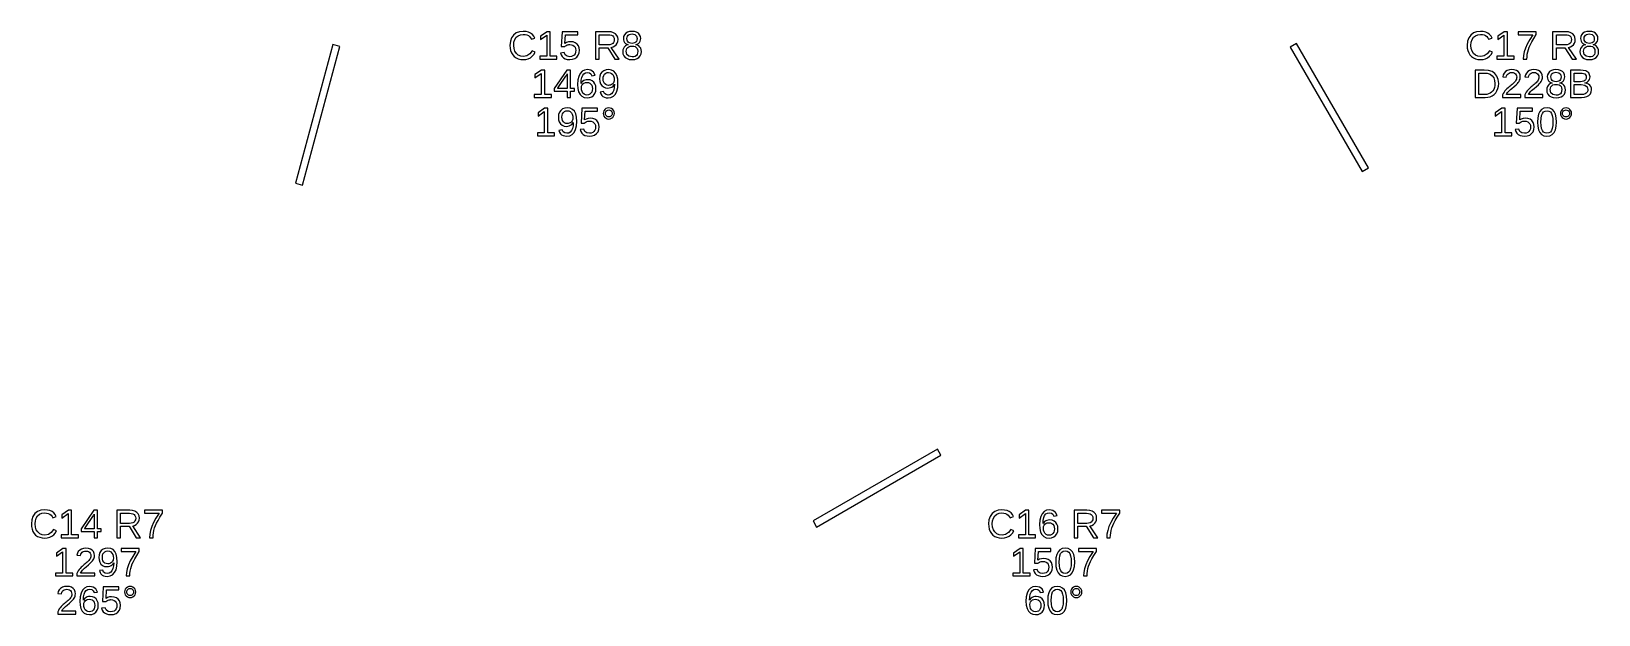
# Model space of a CAD drawing. Extents: x 195 to 2890, y 70 to 1529.
# Drawn here: x 1560.3 to 1887.8, y 681 to 803 of the extents above; entities that cross this region are included whole.
import ezdxf

# ---------------------------------------------------------------- set-up
doc = ezdxf.new("R2010")
doc.units = 0
doc.layers.get('0').update_dxf_attribs({"linetype": 'CONTINUOUS'})

msp = doc.modelspace()

# ---------------------------------------------------------------- linework, layer by layer
for points in [[(1663.63, 797.093), (1664.13, 797.222), (1664.58, 797.437), (1664.97, 797.734), (1665.3, 798.109), (1665.57, 798.564), (1664.94, 798.881), (1664.47, 798.219), (1663.86, 797.821), (1663.13, 797.689), (1662.54, 797.76), (1662.05, 797.974), (1661.64, 798.33), (1661.33, 798.803), (1661.15, 799.368), (1661.08, 800.024), (1661.14, 800.685), (1661.32, 801.244), (1661.61, 801.703), (1662.01, 802.043), (1662.51, 802.247), (1663.09, 802.315), (1663.48, 802.286), (1663.83, 802.198), (1664.14, 802.051), (1664.41, 801.848), (1664.62, 801.593), (1664.78, 801.286), (1665.52, 801.53), (1665.29, 801.961), (1664.99, 802.315), (1664.62, 802.592), (1664.17, 802.791), (1663.66, 802.91), (1663.09, 802.95), (1662.28, 802.863), (1661.59, 802.604), (1661.04, 802.173), (1660.62, 801.589), (1660.38, 800.873), (1660.3, 800.024), (1660.33, 799.441), (1660.44, 798.913), (1660.63, 798.44), (1660.88, 798.028), (1661.2, 797.685), (1661.59, 797.41), (1662.04, 797.21), (1662.54, 797.09), (1663.09, 797.05)], [(1670.12, 797.754), (1668.72, 797.754), (1668.72, 802.864), (1668.05, 802.864), (1666.69, 801.933), (1666.69, 801.241), (1667.99, 802.165), (1667.99, 797.754), (1666.53, 797.754), (1666.53, 797.132), (1670.12, 797.132)], [(1673.37, 797.108), (1673.86, 797.282), (1674.27, 797.571), (1674.57, 797.961), (1674.75, 798.437), (1674.81, 798.999), (1674.75, 799.497), (1674.59, 799.929), (1674.31, 800.293), (1673.93, 800.569), (1673.48, 800.734), (1672.96, 800.789), (1672.51, 800.749), (1672.12, 800.627), (1671.77, 800.423), (1671.88, 802.242), (1674.48, 802.242), (1674.48, 802.864), (1671.22, 802.864), (1671.03, 799.78), (1671.74, 799.78), (1671.91, 799.915), (1672.08, 800.021), (1672.25, 800.098), (1672.43, 800.15), (1672.61, 800.181), (1672.81, 800.191), (1673.16, 800.154), (1673.46, 800.043), (1673.71, 799.858), (1673.9, 799.612), (1674.01, 799.321), (1674.05, 798.983), (1674.01, 798.597), (1673.9, 798.271), (1673.71, 798.004), (1673.46, 797.806), (1673.16, 797.688), (1672.79, 797.648), (1672.23, 797.743), (1671.83, 798.026), (1671.6, 798.499), (1670.86, 798.413), (1670.99, 798.006), (1671.19, 797.668), (1671.48, 797.4), (1671.84, 797.206), (1672.28, 797.089), (1672.78, 797.05)], [(1678.94, 799.512), (1680.72, 799.512), (1682.21, 797.132), (1683.11, 797.132), (1681.48, 799.601), (1681.88, 799.713), (1682.23, 799.896), (1682.51, 800.151), (1682.71, 800.463), (1682.84, 800.821), (1682.88, 801.225), (1682.82, 801.702), (1682.64, 802.104), (1682.35, 802.431), (1681.95, 802.672), (1681.45, 802.816), (1680.86, 802.864), (1678.16, 802.864), (1678.16, 797.132), (1678.94, 797.132)], [(1686.39, 797.099), (1686.88, 797.247), (1687.26, 797.494), (1687.54, 797.828), (1687.71, 798.24), (1687.77, 798.731), (1687.73, 799.087), (1687.63, 799.401), (1687.46, 799.672), (1687.23, 799.891), (1686.94, 800.047), (1686.61, 800.138), (1686.61, 800.155), (1686.9, 800.247), (1687.15, 800.401), (1687.35, 800.614), (1687.5, 800.873), (1687.59, 801.159), (1687.62, 801.473), (1687.57, 801.895), (1687.4, 802.254), (1687.13, 802.551), (1686.77, 802.773), (1686.32, 802.906), (1685.8, 802.95), (1685.28, 802.905), (1684.84, 802.769), (1684.48, 802.543), (1684.21, 802.244), (1684.04, 801.89), (1683.99, 801.481), (1684.02, 801.167), (1684.11, 800.881), (1684.26, 800.622), (1684.46, 800.407), (1684.71, 800.248), (1685, 800.146), (1685, 800.13), (1684.68, 800.043), (1684.41, 799.888), (1684.18, 799.666), (1684, 799.391), (1683.89, 799.077), (1683.86, 798.722), (1683.91, 798.229), (1684.09, 797.816), (1684.37, 797.486), (1684.76, 797.244), (1685.24, 797.099), (1685.81, 797.05)], [(1685.49, 800.452), (1685.23, 800.538), (1685.02, 800.681), (1684.86, 800.88), (1684.77, 801.13), (1684.74, 801.432), (1684.77, 801.728), (1684.86, 801.971), (1685.01, 802.16), (1685.22, 802.296), (1685.48, 802.377), (1685.8, 802.405), (1686.39, 802.297), (1686.74, 801.972), (1686.86, 801.432), (1686.83, 801.11), (1686.74, 800.853), (1686.59, 800.661), (1686.38, 800.529), (1686.12, 800.45), (1685.8, 800.423)], [(1863.63, 797.093), (1864.13, 797.222), (1864.58, 797.437), (1864.97, 797.734), (1865.3, 798.109), (1865.57, 798.564), (1864.94, 798.881), (1864.47, 798.219), (1863.86, 797.821), (1863.13, 797.689), (1862.54, 797.76), (1862.05, 797.974), (1861.64, 798.33), (1861.33, 798.803), (1861.15, 799.368), (1861.08, 800.024), (1861.14, 800.685), (1861.32, 801.244), (1861.61, 801.703), (1862.01, 802.043), (1862.51, 802.247), (1863.09, 802.315), (1863.48, 802.286), (1863.83, 802.198), (1864.14, 802.051), (1864.41, 801.848), (1864.62, 801.593), (1864.78, 801.286), (1865.52, 801.53), (1865.29, 801.961), (1864.99, 802.315), (1864.62, 802.592), (1864.17, 802.791), (1863.66, 802.91), (1863.09, 802.95), (1862.28, 802.863), (1861.59, 802.604), (1861.04, 802.173), (1860.62, 801.589), (1860.38, 800.873), (1860.3, 800.024), (1860.33, 799.441), (1860.44, 798.913), (1860.63, 798.44), (1860.88, 798.028), (1861.2, 797.685), (1861.59, 797.41), (1862.04, 797.21), (1862.54, 797.09), (1863.09, 797.05)], [(1870.12, 797.754), (1868.72, 797.754), (1868.72, 802.864), (1868.05, 802.864), (1866.69, 801.933), (1866.69, 801.241), (1867.99, 802.165), (1867.99, 797.754), (1866.53, 797.754), (1866.53, 797.132), (1870.12, 797.132)], [(1872.8, 797.655), (1872.86, 798.166), (1872.96, 798.665), (1873.1, 799.161), (1873.28, 799.662), (1873.5, 800.167), (1873.8, 800.739), (1874.21, 801.44), (1874.74, 802.27), (1874.74, 802.864), (1870.95, 802.864), (1870.95, 802.242), (1874.03, 802.242), (1873.37, 801.228), (1872.86, 800.295), (1872.48, 799.445), (1872.22, 798.648), (1872.06, 797.877), (1872.01, 797.132), (1872.78, 797.132)], [(1878.94, 799.512), (1880.72, 799.512), (1882.21, 797.132), (1883.11, 797.132), (1881.48, 799.601), (1881.88, 799.713), (1882.23, 799.896), (1882.51, 800.151), (1882.71, 800.463), (1882.84, 800.821), (1882.88, 801.225), (1882.82, 801.702), (1882.64, 802.104), (1882.35, 802.431), (1881.95, 802.672), (1881.45, 802.816), (1880.86, 802.864), (1878.16, 802.864), (1878.16, 797.132), (1878.94, 797.132)], [(1886.39, 797.099), (1886.88, 797.247), (1887.26, 797.494), (1887.54, 797.828), (1887.71, 798.24), (1887.77, 798.731), (1887.73, 799.087), (1887.63, 799.401), (1887.46, 799.672), (1887.23, 799.891), (1886.94, 800.047), (1886.61, 800.138), (1886.61, 800.155), (1886.9, 800.247), (1887.15, 800.401), (1887.35, 800.614), (1887.5, 800.873), (1887.59, 801.159), (1887.62, 801.473), (1887.57, 801.895), (1887.4, 802.254), (1887.13, 802.551), (1886.77, 802.773), (1886.32, 802.906), (1885.8, 802.95), (1885.28, 802.905), (1884.84, 802.769), (1884.48, 802.543), (1884.21, 802.244), (1884.04, 801.89), (1883.99, 801.481), (1884.02, 801.167), (1884.11, 800.881), (1884.26, 800.622), (1884.46, 800.407), (1884.71, 800.248), (1885, 800.146), (1885, 800.13), (1884.68, 800.043), (1884.41, 799.888), (1884.18, 799.666), (1884, 799.391), (1883.89, 799.077), (1883.86, 798.722), (1883.91, 798.229), (1884.09, 797.816), (1884.37, 797.486), (1884.76, 797.244), (1885.24, 797.099), (1885.81, 797.05)], [(1885.49, 800.452), (1885.23, 800.538), (1885.02, 800.681), (1884.86, 800.88), (1884.77, 801.13), (1884.74, 801.432), (1884.77, 801.728), (1884.86, 801.971), (1885.01, 802.16), (1885.22, 802.296), (1885.48, 802.377), (1885.8, 802.405), (1886.39, 802.297), (1886.74, 801.972), (1886.86, 801.432), (1886.83, 801.11), (1886.74, 800.853), (1886.59, 800.661), (1886.38, 800.529), (1886.12, 800.45), (1885.8, 800.423)], [(1624.72, 799.806), (1623.28, 800.194), (1615.51, 771.216), (1616.96, 770.828)], [(1678.94, 800.126), (1678.94, 802.242), (1680.78, 802.242), (1681.17, 802.213), (1681.5, 802.125), (1681.76, 801.979), (1681.95, 801.778), (1682.06, 801.524), (1682.1, 801.217), (1682.06, 800.898), (1681.95, 800.63), (1681.76, 800.413), (1681.51, 800.254), (1681.19, 800.158), (1680.81, 800.126)], [(1685.15, 797.731), (1684.75, 798.126), (1684.61, 798.783), (1684.65, 799.098), (1684.75, 799.365), (1684.93, 799.583), (1685.16, 799.745), (1685.45, 799.842), (1685.8, 799.874), (1686.15, 799.844), (1686.45, 799.754), (1686.69, 799.603), (1686.86, 799.394), (1686.97, 799.126), (1687, 798.8), (1686.97, 798.42), (1686.87, 798.115), (1686.71, 797.886), (1686.48, 797.727), (1686.19, 797.631), (1685.82, 797.599)], [(1839.65, 774.394), (1824.65, 800.375), (1823.35, 799.625), (1838.35, 773.644)], [(1878.94, 800.126), (1878.94, 802.242), (1880.78, 802.242), (1881.17, 802.213), (1881.5, 802.125), (1881.76, 801.979), (1881.95, 801.778), (1882.06, 801.524), (1882.1, 801.217), (1882.06, 800.898), (1881.95, 800.63), (1881.76, 800.413), (1881.51, 800.254), (1881.19, 800.158), (1880.81, 800.126)], [(1885.15, 797.731), (1884.75, 798.126), (1884.61, 798.783), (1884.65, 799.098), (1884.75, 799.365), (1884.93, 799.583), (1885.16, 799.745), (1885.45, 799.842), (1885.8, 799.874), (1886.15, 799.844), (1886.45, 799.754), (1886.69, 799.603), (1886.86, 799.394), (1886.97, 799.126), (1887, 798.8), (1886.97, 798.42), (1886.87, 798.115), (1886.71, 797.886), (1886.48, 797.727), (1886.19, 797.631), (1885.82, 797.599)], [(1668.96, 789.754), (1667.56, 789.754), (1667.56, 794.864), (1666.89, 794.864), (1665.53, 793.933), (1665.53, 793.241), (1666.83, 794.165), (1666.83, 789.754), (1665.37, 789.754), (1665.37, 789.132), (1668.96, 789.132)], [(1672.95, 790.429), (1673.76, 790.429), (1673.76, 791.007), (1672.95, 791.007), (1672.95, 794.864), (1672.18, 794.864), (1669.56, 790.999), (1669.56, 790.429), (1672.26, 790.429), (1672.26, 789.132), (1672.95, 789.132)], [(1670.23, 791.007), (1670.3, 791.089), (1670.52, 791.39), (1671.99, 793.554), (1672.03, 793.618), (1672.08, 793.708), (1672.14, 793.823), (1672.2, 793.932), (1672.24, 794.004), (1672.26, 794.038), (1672.26, 791.007)], [(1676.95, 789.108), (1677.41, 789.283), (1677.78, 789.575), (1678.05, 789.967), (1678.21, 790.445), (1678.27, 791.007), (1678.22, 791.528), (1678.06, 791.973), (1677.8, 792.342), (1677.46, 792.618), (1677.04, 792.783), (1676.54, 792.838), (1676.24, 792.817), (1675.97, 792.752), (1675.71, 792.645), (1675.49, 792.496), (1675.3, 792.309), (1675.15, 792.081), (1675.19, 792.761), (1675.3, 793.325), (1675.5, 793.772), (1675.76, 794.096), (1676.08, 794.291), (1676.47, 794.356), (1676.89, 794.278), (1677.21, 794.045), (1677.41, 793.656), (1678.11, 793.782), (1677.78, 794.431), (1677.23, 794.82), (1676.47, 794.95), (1675.87, 794.861), (1675.36, 794.595), (1674.96, 794.152), (1674.66, 793.544), (1674.48, 792.782), (1674.42, 791.866), (1674.48, 791.022), (1674.65, 790.323), (1674.94, 789.77), (1675.33, 789.37), (1675.82, 789.13), (1676.42, 789.05)], [(1681.41, 789.138), (1681.92, 789.403), (1682.34, 789.844), (1682.63, 790.448), (1682.81, 791.205), (1682.87, 792.114), (1682.82, 792.981), (1682.66, 793.691), (1682.38, 794.242), (1682, 794.635), (1681.52, 794.871), (1680.93, 794.95), (1680.38, 794.893), (1679.91, 794.721), (1679.53, 794.435), (1679.25, 794.049), (1679.08, 793.578), (1679.03, 793.021), (1679.08, 792.476), (1679.23, 792.009), (1679.49, 791.617), (1679.83, 791.324), (1680.24, 791.147), (1680.73, 791.089), (1681.03, 791.113), (1681.32, 791.187), (1681.59, 791.31), (1681.83, 791.474), (1682.02, 791.67), (1682.15, 791.898), (1682.1, 791.23), (1681.98, 790.672), (1681.79, 790.226), (1681.53, 789.901), (1681.2, 789.705), (1680.81, 789.64), (1680.37, 789.72), (1680.05, 789.958), (1679.84, 790.356), (1679.14, 790.246), (1679.29, 789.865), (1679.48, 789.56), (1679.72, 789.333), (1680.02, 789.176), (1680.38, 789.082), (1680.8, 789.05)], [(1680.58, 791.707), (1680.3, 791.828), (1680.07, 792.03), (1679.91, 792.302), (1679.8, 792.633), (1679.77, 793.021), (1679.8, 793.403), (1679.91, 793.727), (1680.07, 793.996), (1680.3, 794.196), (1680.58, 794.316), (1680.91, 794.356), (1681.24, 794.309), (1681.52, 794.169), (1681.76, 793.935), (1681.94, 793.624), (1682.04, 793.253), (1682.08, 792.822), (1682.06, 792.605), (1682.01, 792.404), (1681.92, 792.22), (1681.8, 792.057), (1681.66, 791.92), (1681.49, 791.811), (1681.3, 791.731), (1681.11, 791.682), (1680.9, 791.666)], [(1864.62, 789.171), (1865.11, 789.289), (1865.55, 789.485), (1865.94, 789.756), (1866.27, 790.096), (1866.53, 790.505), (1866.73, 790.973), (1866.84, 791.49), (1866.88, 792.057), (1866.79, 792.886), (1866.53, 793.579), (1866.09, 794.134), (1865.49, 794.54), (1864.74, 794.783), (1863.84, 794.864), (1861.94, 794.864), (1861.94, 789.132), (1864.09, 789.132)], [(1862.72, 789.754), (1862.72, 794.242), (1863.82, 794.242), (1864.5, 794.18), (1865.07, 793.993), (1865.51, 793.682), (1865.84, 793.253), (1866.03, 792.711), (1866.1, 792.057), (1866.07, 791.606), (1865.98, 791.196), (1865.84, 790.828), (1865.65, 790.508), (1865.4, 790.242), (1865.11, 790.031), (1864.77, 789.877), (1864.4, 789.785), (1864, 789.754)], [(1871.49, 789.754), (1868.5, 789.754), (1868.6, 789.946), (1868.73, 790.144), (1868.9, 790.346), (1869.11, 790.559), (1869.36, 790.789), (1869.65, 791.036), (1870.15, 791.457), (1870.54, 791.797), (1870.8, 792.057), (1870.98, 792.277), (1871.13, 792.496), (1871.25, 792.716), (1871.34, 792.936), (1871.39, 793.157), (1871.4, 793.379), (1871.35, 793.843), (1871.2, 794.23), (1870.94, 794.541), (1870.58, 794.768), (1870.14, 794.904), (1869.61, 794.95), (1869.11, 794.905), (1868.68, 794.769), (1868.31, 794.543), (1868.03, 794.24), (1867.83, 793.876), (1867.73, 793.448), (1868.48, 793.379), (1868.54, 793.663), (1868.66, 793.901), (1868.83, 794.093), (1869.05, 794.235), (1869.31, 794.319), (1869.61, 794.348), (1869.91, 794.319), (1870.17, 794.232), (1870.37, 794.087), (1870.53, 793.89), (1870.62, 793.646), (1870.65, 793.355), (1870.63, 793.13), (1870.58, 792.921), (1870.49, 792.728), (1870.37, 792.547), (1870.23, 792.37), (1870.07, 792.199), (1869.89, 792.031), (1869.69, 791.863), (1869.49, 791.695), (1869.27, 791.522), (1869.05, 791.34), (1868.83, 791.148), (1868.62, 790.943), (1868.41, 790.724), (1868.2, 790.488), (1868.01, 790.233), (1867.85, 789.953), (1867.7, 789.648), (1867.7, 789.132), (1871.49, 789.132)], [(1876.13, 789.754), (1873.14, 789.754), (1873.24, 789.946), (1873.37, 790.144), (1873.54, 790.346), (1873.74, 790.559), (1873.99, 790.789), (1874.28, 791.036), (1874.79, 791.457), (1875.17, 791.797), (1875.43, 792.057), (1875.62, 792.277), (1875.77, 792.496), (1875.89, 792.716), (1875.97, 792.936), (1876.02, 793.157), (1876.04, 793.379), (1875.99, 793.843), (1875.83, 794.23), (1875.57, 794.541), (1875.22, 794.768), (1874.77, 794.904), (1874.24, 794.95), (1873.75, 794.905), (1873.31, 794.769), (1872.95, 794.543), (1872.66, 794.24), (1872.47, 793.876), (1872.36, 793.448), (1873.11, 793.379), (1873.18, 793.663), (1873.29, 793.901), (1873.47, 794.093), (1873.69, 794.235), (1873.95, 794.319), (1874.24, 794.348), (1874.54, 794.319), (1874.8, 794.232), (1875.01, 794.087), (1875.16, 793.89), (1875.25, 793.646), (1875.29, 793.355), (1875.27, 793.13), (1875.21, 792.921), (1875.12, 792.728), (1875.01, 792.547), (1874.87, 792.37), (1874.7, 792.199), (1874.52, 792.031), (1874.33, 791.863), (1874.12, 791.695), (1873.9, 791.522), (1873.69, 791.34), (1873.47, 791.148), (1873.25, 790.943), (1873.04, 790.724), (1872.84, 790.488), (1872.65, 790.233), (1872.48, 789.953), (1872.33, 789.648), (1872.33, 789.132), (1876.13, 789.132)], [(1879.45, 789.099), (1879.93, 789.247), (1880.31, 789.494), (1880.6, 789.828), (1880.76, 790.24), (1880.82, 790.731), (1880.79, 791.087), (1880.68, 791.401), (1880.51, 791.672), (1880.28, 791.891), (1880, 792.047), (1879.66, 792.138), (1879.66, 792.155), (1879.95, 792.247), (1880.2, 792.401), (1880.4, 792.614), (1880.56, 792.873), (1880.65, 793.159), (1880.68, 793.473), (1880.62, 793.895), (1880.46, 794.254), (1880.19, 794.551), (1879.82, 794.773), (1879.37, 794.906), (1878.85, 794.95), (1878.34, 794.905), (1877.9, 794.769), (1877.53, 794.543), (1877.26, 794.244), (1877.1, 793.89), (1877.04, 793.481), (1877.07, 793.167), (1877.16, 792.881), (1877.31, 792.622), (1877.52, 792.407), (1877.76, 792.248), (1878.05, 792.146), (1878.05, 792.13), (1877.74, 792.043), (1877.46, 791.888), (1877.23, 791.666), (1877.05, 791.391), (1876.94, 791.077), (1876.91, 790.722), (1876.97, 790.229), (1877.14, 789.816), (1877.43, 789.486), (1877.82, 789.244), (1878.3, 789.099), (1878.87, 789.05)], [(1878.54, 792.452), (1878.28, 792.538), (1878.07, 792.681), (1877.92, 792.88), (1877.82, 793.13), (1877.79, 793.432), (1877.82, 793.728), (1877.91, 793.971), (1878.06, 794.16), (1878.27, 794.296), (1878.53, 794.377), (1878.85, 794.405), (1879.44, 794.297), (1879.8, 793.972), (1879.92, 793.432), (1879.89, 793.11), (1879.8, 792.853), (1879.65, 792.661), (1879.44, 792.529), (1879.18, 792.45), (1878.86, 792.423)], [(1884.81, 789.179), (1885.32, 789.32), (1885.74, 789.557), (1886.05, 789.878), (1886.24, 790.275), (1886.3, 790.747), (1886.26, 791.107), (1886.14, 791.424), (1885.93, 791.697), (1885.65, 791.915), (1885.3, 792.068), (1884.88, 792.155), (1885.2, 792.259), (1885.47, 792.413), (1885.68, 792.618), (1885.84, 792.867), (1885.93, 793.152), (1885.97, 793.473), (1885.74, 794.246), (1885.07, 794.71), (1883.95, 794.864), (1881.87, 794.864), (1881.87, 789.132), (1884.19, 789.132)], [(1882.64, 792.427), (1882.64, 794.242), (1883.95, 794.242), (1884.32, 794.22), (1884.62, 794.153), (1884.87, 794.043), (1885.04, 793.88), (1885.15, 793.659), (1885.19, 793.379), (1885.15, 793.084), (1885.05, 792.845), (1884.88, 792.661), (1884.64, 792.531), (1884.33, 792.453), (1883.95, 792.427)], [(1676.07, 789.687), (1675.79, 789.828), (1675.55, 790.063), (1675.37, 790.372), (1675.26, 790.734), (1675.22, 791.15), (1675.26, 791.474), (1675.36, 791.749), (1675.54, 791.974), (1675.77, 792.14), (1676.05, 792.239), (1676.37, 792.273), (1676.7, 792.235), (1676.99, 792.122), (1677.22, 791.935), (1677.39, 791.678), (1677.49, 791.358), (1677.52, 790.975), (1677.49, 790.589), (1677.39, 790.263), (1677.22, 789.996), (1677, 789.798), (1676.72, 789.68), (1676.39, 789.64)], [(1878.2, 789.731), (1877.8, 790.126), (1877.67, 790.783), (1877.7, 791.098), (1877.81, 791.365), (1877.98, 791.583), (1878.22, 791.745), (1878.51, 791.842), (1878.85, 791.874), (1879.2, 791.844), (1879.5, 791.754), (1879.74, 791.603), (1879.92, 791.394), (1880.02, 791.126), (1880.06, 790.8), (1880.03, 790.42), (1879.93, 790.115), (1879.77, 789.886), (1879.54, 789.727), (1879.24, 789.631), (1878.87, 789.599)], [(1882.64, 789.754), (1882.64, 791.821), (1884.09, 791.821), (1884.88, 791.708), (1885.36, 791.371), (1885.51, 790.808), (1885.48, 790.487), (1885.37, 790.224), (1885.19, 790.019), (1884.93, 789.872), (1884.58, 789.783), (1884.15, 789.754)], [(1669.61, 781.754), (1668.21, 781.754), (1668.21, 786.864), (1667.54, 786.864), (1666.18, 785.933), (1666.18, 785.241), (1667.48, 786.165), (1667.48, 781.754), (1666.02, 781.754), (1666.02, 781.132), (1669.61, 781.132)], [(1672.79, 781.138), (1673.31, 781.403), (1673.72, 781.844), (1674.02, 782.448), (1674.2, 783.205), (1674.26, 784.114), (1674.2, 784.981), (1674.04, 785.691), (1673.76, 786.242), (1673.38, 786.635), (1672.9, 786.871), (1672.32, 786.95), (1671.76, 786.893), (1671.29, 786.721), (1670.91, 786.435), (1670.63, 786.049), (1670.46, 785.578), (1670.41, 785.021), (1670.46, 784.476), (1670.61, 784.009), (1670.87, 783.617), (1671.21, 783.324), (1671.63, 783.147), (1672.11, 783.089), (1672.41, 783.113), (1672.7, 783.187), (1672.97, 783.31), (1673.21, 783.474), (1673.4, 783.67), (1673.53, 783.898), (1673.48, 783.23), (1673.36, 782.672), (1673.17, 782.226), (1672.91, 781.901), (1672.58, 781.705), (1672.19, 781.64), (1671.75, 781.72), (1671.43, 781.958), (1671.22, 782.356), (1670.53, 782.246), (1670.67, 781.865), (1670.86, 781.56), (1671.1, 781.333), (1671.4, 781.176), (1671.76, 781.082), (1672.18, 781.05)], [(1671.96, 783.707), (1671.68, 783.828), (1671.46, 784.03), (1671.29, 784.302), (1671.19, 784.633), (1671.15, 785.021), (1671.19, 785.403), (1671.29, 785.727), (1671.46, 785.996), (1671.69, 786.196), (1671.96, 786.316), (1672.29, 786.356), (1672.62, 786.309), (1672.91, 786.169), (1673.14, 785.935), (1673.32, 785.624), (1673.42, 785.253), (1673.46, 784.822), (1673.44, 784.605), (1673.39, 784.404), (1673.3, 784.22), (1673.18, 784.057), (1673.04, 783.92), (1672.87, 783.811), (1672.69, 783.731), (1672.49, 783.682), (1672.28, 783.666)], [(1677.49, 781.108), (1677.99, 781.282), (1678.4, 781.571), (1678.7, 781.961), (1678.88, 782.437), (1678.94, 782.999), (1678.88, 783.497), (1678.71, 783.929), (1678.43, 784.293), (1678.06, 784.569), (1677.61, 784.734), (1677.08, 784.789), (1676.64, 784.749), (1676.24, 784.627), (1675.9, 784.423), (1676.01, 786.242), (1678.6, 786.242), (1678.6, 786.864), (1675.34, 786.864), (1675.15, 783.78), (1675.87, 783.78), (1676.04, 783.915), (1676.21, 784.021), (1676.38, 784.098), (1676.56, 784.15), (1676.74, 784.181), (1676.93, 784.191), (1677.29, 784.154), (1677.59, 784.043), (1677.84, 783.858), (1678.03, 783.612), (1678.14, 783.321), (1678.17, 782.983), (1678.14, 782.597), (1678.03, 782.271), (1677.84, 782.004), (1677.59, 781.806), (1677.28, 781.688), (1676.92, 781.648), (1676.36, 781.743), (1675.96, 782.026), (1675.73, 782.499), (1674.98, 782.413), (1675.11, 782.006), (1675.32, 781.668), (1675.61, 781.4), (1675.97, 781.206), (1676.4, 781.089), (1676.9, 781.05)], [(1681.25, 784.668), (1681.53, 784.781), (1681.77, 784.968), (1681.96, 785.21), (1682.08, 785.484), (1682.12, 785.79), (1682.08, 786.097), (1681.97, 786.371), (1681.78, 786.612), (1681.53, 786.8), (1681.26, 786.912), (1680.95, 786.95), (1680.64, 786.912), (1680.36, 786.798), (1680.12, 786.608), (1679.93, 786.365), (1679.82, 786.093), (1679.78, 785.79), (1679.82, 785.488), (1679.93, 785.215), (1680.13, 784.972), (1680.37, 784.783), (1680.64, 784.669), (1680.95, 784.631)], [(1680.76, 785.082), (1680.59, 785.154), (1680.44, 785.274), (1680.32, 785.427), (1680.25, 785.599), (1680.23, 785.79), (1680.25, 785.981), (1680.32, 786.154), (1680.44, 786.307), (1680.59, 786.427), (1680.76, 786.499), (1680.95, 786.523), (1681.14, 786.499), (1681.31, 786.429), (1681.46, 786.311), (1681.58, 786.159), (1681.65, 785.986), (1681.67, 785.79), (1681.65, 785.597), (1681.58, 785.424), (1681.46, 785.271), (1681.31, 785.153), (1681.14, 785.082), (1680.95, 785.058)], [(1869.61, 781.754), (1868.21, 781.754), (1868.21, 786.864), (1867.54, 786.864), (1866.18, 785.933), (1866.18, 785.241), (1867.48, 786.165), (1867.48, 781.754), (1866.02, 781.754), (1866.02, 781.132), (1869.61, 781.132)], [(1872.86, 781.108), (1873.36, 781.282), (1873.76, 781.571), (1874.06, 781.961), (1874.24, 782.437), (1874.3, 782.999), (1874.25, 783.497), (1874.08, 783.929), (1873.8, 784.293), (1873.43, 784.569), (1872.98, 784.734), (1872.45, 784.789), (1872, 784.749), (1871.61, 784.627), (1871.27, 784.423), (1871.38, 786.242), (1873.97, 786.242), (1873.97, 786.864), (1870.71, 786.864), (1870.52, 783.78), (1871.23, 783.78), (1871.4, 783.915), (1871.57, 784.021), (1871.75, 784.098), (1871.92, 784.15), (1872.11, 784.181), (1872.3, 784.191), (1872.65, 784.154), (1872.95, 784.043), (1873.2, 783.858), (1873.39, 783.612), (1873.5, 783.321), (1873.54, 782.983), (1873.5, 782.597), (1873.39, 782.271), (1873.21, 782.004), (1872.96, 781.806), (1872.65, 781.688), (1872.28, 781.648), (1871.72, 781.743), (1871.33, 782.026), (1871.09, 782.499), (1870.35, 782.413), (1870.48, 782.006), (1870.68, 781.668), (1870.97, 781.4), (1871.34, 781.206), (1871.77, 781.089), (1872.27, 781.05)], [(1877.56, 781.134), (1878.06, 781.387), (1878.45, 781.807), (1878.73, 782.387), (1878.9, 783.118), (1878.96, 784), (1878.91, 784.894), (1878.75, 785.629), (1878.48, 786.205), (1878.1, 786.619), (1877.6, 786.867), (1876.98, 786.95), (1876.35, 786.868), (1875.84, 786.623), (1875.46, 786.213), (1875.19, 785.64), (1875.03, 784.902), (1874.98, 784), (1875.03, 783.114), (1875.2, 782.382), (1875.47, 781.803), (1875.86, 781.385), (1876.35, 781.134), (1876.96, 781.05)], [(1876.57, 781.711), (1876.25, 781.9), (1876.02, 782.214), (1875.85, 782.664), (1875.75, 783.259), (1875.72, 784), (1875.75, 784.759), (1875.85, 785.362), (1876.01, 785.806), (1876.25, 786.112), (1876.57, 786.295), (1876.98, 786.356), (1877.38, 786.294), (1877.7, 786.108), (1877.93, 785.798), (1878.09, 785.351), (1878.18, 784.751), (1878.22, 784), (1878.18, 783.271), (1878.08, 782.68), (1877.91, 782.226), (1877.68, 781.905), (1877.36, 781.712), (1876.97, 781.648)], [(1881.25, 784.668), (1881.53, 784.781), (1881.77, 784.968), (1881.96, 785.21), (1882.08, 785.484), (1882.12, 785.79), (1882.08, 786.097), (1881.97, 786.371), (1881.78, 786.612), (1881.53, 786.8), (1881.26, 786.912), (1880.95, 786.95), (1880.64, 786.912), (1880.36, 786.798), (1880.12, 786.608), (1879.93, 786.365), (1879.82, 786.093), (1879.78, 785.79), (1879.82, 785.488), (1879.93, 785.215), (1880.13, 784.972), (1880.37, 784.783), (1880.64, 784.669), (1880.95, 784.631)], [(1880.76, 785.082), (1880.59, 785.154), (1880.44, 785.274), (1880.32, 785.427), (1880.25, 785.599), (1880.23, 785.79), (1880.25, 785.981), (1880.32, 786.154), (1880.44, 786.307), (1880.59, 786.427), (1880.76, 786.499), (1880.95, 786.523), (1881.14, 786.499), (1881.31, 786.429), (1881.46, 786.311), (1881.58, 786.159), (1881.65, 785.986), (1881.67, 785.79), (1881.65, 785.597), (1881.58, 785.424), (1881.46, 785.271), (1881.31, 785.153), (1881.14, 785.082), (1880.95, 785.058)], [(1750.36, 714.35), (1749.61, 715.65), (1723.62, 700.65), (1724.38, 699.35)], [(1563.63, 697.093), (1564.13, 697.222), (1564.58, 697.437), (1564.97, 697.734), (1565.3, 698.109), (1565.57, 698.564), (1564.94, 698.881), (1564.47, 698.219), (1563.86, 697.821), (1563.13, 697.689), (1562.54, 697.76), (1562.05, 697.974), (1561.64, 698.33), (1561.33, 698.803), (1561.15, 699.368), (1561.08, 700.024), (1561.14, 700.685), (1561.32, 701.244), (1561.61, 701.703), (1562.01, 702.043), (1562.51, 702.247), (1563.09, 702.315), (1563.48, 702.286), (1563.83, 702.198), (1564.14, 702.051), (1564.41, 701.848), (1564.62, 701.593), (1564.78, 701.286), (1565.52, 701.53), (1565.29, 701.961), (1564.99, 702.315), (1564.62, 702.592), (1564.17, 702.791), (1563.66, 702.91), (1563.09, 702.95), (1562.28, 702.863), (1561.59, 702.604), (1561.04, 702.173), (1560.62, 701.589), (1560.38, 700.873), (1560.3, 700.024), (1560.33, 699.441), (1560.44, 698.913), (1560.63, 698.44), (1560.88, 698.028), (1561.2, 697.685), (1561.59, 697.41), (1562.04, 697.21), (1562.54, 697.09), (1563.09, 697.05)], [(1570.12, 697.754), (1568.72, 697.754), (1568.72, 702.864), (1568.05, 702.864), (1566.69, 701.933), (1566.69, 701.241), (1567.99, 702.165), (1567.99, 697.754), (1566.53, 697.754), (1566.53, 697.132), (1570.12, 697.132)], [(1574.11, 698.429), (1574.92, 698.429), (1574.92, 699.007), (1574.11, 699.007), (1574.11, 702.864), (1573.34, 702.864), (1570.72, 698.999), (1570.72, 698.429), (1573.42, 698.429), (1573.42, 697.132), (1574.11, 697.132)], [(1571.39, 699.007), (1571.46, 699.089), (1571.68, 699.39), (1573.15, 701.554), (1573.19, 701.618), (1573.24, 701.708), (1573.3, 701.823), (1573.36, 701.932), (1573.4, 702.004), (1573.42, 702.038), (1573.42, 699.007)], [(1578.94, 699.512), (1580.72, 699.512), (1582.21, 697.132), (1583.11, 697.132), (1581.48, 699.601), (1581.88, 699.713), (1582.23, 699.896), (1582.51, 700.151), (1582.71, 700.463), (1582.84, 700.821), (1582.88, 701.225), (1582.82, 701.702), (1582.64, 702.104), (1582.35, 702.431), (1581.95, 702.672), (1581.45, 702.816), (1580.86, 702.864), (1578.16, 702.864), (1578.16, 697.132), (1578.94, 697.132)], [(1578.94, 700.126), (1578.94, 702.242), (1580.78, 702.242), (1581.17, 702.213), (1581.5, 702.125), (1581.76, 701.979), (1581.95, 701.778), (1582.06, 701.524), (1582.1, 701.217), (1582.06, 700.898), (1581.95, 700.63), (1581.76, 700.413), (1581.51, 700.254), (1581.19, 700.158), (1580.81, 700.126)], [(1585.76, 697.655), (1585.82, 698.166), (1585.92, 698.665), (1586.06, 699.161), (1586.25, 699.662), (1586.47, 700.167), (1586.77, 700.739), (1587.18, 701.44), (1587.71, 702.27), (1587.71, 702.864), (1583.92, 702.864), (1583.92, 702.242), (1587, 702.242), (1586.34, 701.228), (1585.82, 700.295), (1585.44, 699.445), (1585.19, 698.648), (1585.03, 697.877), (1584.98, 697.132), (1585.74, 697.132)], [(1763.63, 697.093), (1764.13, 697.222), (1764.58, 697.437), (1764.97, 697.734), (1765.3, 698.109), (1765.57, 698.564), (1764.94, 698.881), (1764.47, 698.219), (1763.86, 697.821), (1763.13, 697.689), (1762.54, 697.76), (1762.05, 697.974), (1761.64, 698.33), (1761.33, 698.803), (1761.15, 699.368), (1761.08, 700.024), (1761.14, 700.685), (1761.32, 701.244), (1761.61, 701.703), (1762.01, 702.043), (1762.51, 702.247), (1763.09, 702.315), (1763.48, 702.286), (1763.83, 702.198), (1764.14, 702.051), (1764.41, 701.848), (1764.62, 701.593), (1764.78, 701.286), (1765.52, 701.53), (1765.29, 701.961), (1764.99, 702.315), (1764.62, 702.592), (1764.17, 702.791), (1763.66, 702.91), (1763.09, 702.95), (1762.28, 702.863), (1761.59, 702.604), (1761.04, 702.173), (1760.62, 701.589), (1760.38, 700.873), (1760.3, 700.024), (1760.33, 699.441), (1760.44, 698.913), (1760.63, 698.44), (1760.88, 698.028), (1761.2, 697.685), (1761.59, 697.41), (1762.04, 697.21), (1762.54, 697.09), (1763.09, 697.05)], [(1770.12, 697.754), (1768.72, 697.754), (1768.72, 702.864), (1768.05, 702.864), (1766.69, 701.933), (1766.69, 701.241), (1767.99, 702.165), (1767.99, 697.754), (1766.53, 697.754), (1766.53, 697.132), (1770.12, 697.132)], [(1773.48, 697.108), (1773.93, 697.283), (1774.3, 697.575), (1774.57, 697.967), (1774.74, 698.445), (1774.79, 699.007), (1774.74, 699.528), (1774.59, 699.973), (1774.33, 700.342), (1773.98, 700.618), (1773.56, 700.783), (1773.07, 700.838), (1772.77, 700.817), (1772.49, 700.752), (1772.24, 700.645), (1772.01, 700.496), (1771.83, 700.309), (1771.68, 700.081), (1771.71, 700.761), (1771.83, 701.325), (1772.02, 701.772), (1772.28, 702.096), (1772.6, 702.291), (1772.99, 702.356), (1773.42, 702.278), (1773.73, 702.045), (1773.93, 701.656), (1774.63, 701.782), (1774.3, 702.431), (1773.76, 702.82), (1773, 702.95), (1772.39, 702.861), (1771.89, 702.595), (1771.48, 702.152), (1771.19, 701.544), (1771.01, 700.782), (1770.95, 699.866), (1771.01, 699.022), (1771.18, 698.323), (1771.46, 697.77), (1771.85, 697.37), (1772.35, 697.13), (1772.94, 697.05)], [(1778.94, 699.512), (1780.72, 699.512), (1782.21, 697.132), (1783.11, 697.132), (1781.48, 699.601), (1781.88, 699.713), (1782.23, 699.896), (1782.51, 700.151), (1782.71, 700.463), (1782.84, 700.821), (1782.88, 701.225), (1782.82, 701.702), (1782.64, 702.104), (1782.35, 702.431), (1781.95, 702.672), (1781.45, 702.816), (1780.86, 702.864), (1778.16, 702.864), (1778.16, 697.132), (1778.94, 697.132)], [(1778.94, 700.126), (1778.94, 702.242), (1780.78, 702.242), (1781.17, 702.213), (1781.5, 702.125), (1781.76, 701.979), (1781.95, 701.778), (1782.06, 701.524), (1782.1, 701.217), (1782.06, 700.898), (1781.95, 700.63), (1781.76, 700.413), (1781.51, 700.254), (1781.19, 700.158), (1780.81, 700.126)], [(1785.76, 697.655), (1785.82, 698.166), (1785.92, 698.665), (1786.06, 699.161), (1786.25, 699.662), (1786.47, 700.167), (1786.77, 700.739), (1787.18, 701.44), (1787.71, 702.27), (1787.71, 702.864), (1783.92, 702.864), (1783.92, 702.242), (1787, 702.242), (1786.34, 701.228), (1785.82, 700.295), (1785.44, 699.445), (1785.19, 698.648), (1785.03, 697.877), (1784.98, 697.132), (1785.74, 697.132)], [(1772.6, 697.687), (1772.32, 697.828), (1772.08, 698.063), (1771.9, 698.372), (1771.79, 698.734), (1771.75, 699.15), (1771.78, 699.474), (1771.89, 699.749), (1772.07, 699.974), (1772.3, 700.14), (1772.57, 700.239), (1772.89, 700.273), (1773.23, 700.235), (1773.51, 700.122), (1773.74, 699.935), (1773.91, 699.678), (1774.01, 699.358), (1774.05, 698.975), (1774.02, 698.589), (1773.91, 698.263), (1773.75, 697.996), (1773.52, 697.798), (1773.24, 697.68), (1772.92, 697.64)], [(1568.96, 689.754), (1567.56, 689.754), (1567.56, 694.864), (1566.89, 694.864), (1565.53, 693.933), (1565.53, 693.241), (1566.83, 694.165), (1566.83, 689.754), (1565.37, 689.754), (1565.37, 689.132), (1568.96, 689.132)], [(1573.58, 689.754), (1570.59, 689.754), (1570.69, 689.946), (1570.82, 690.144), (1570.99, 690.346), (1571.19, 690.559), (1571.44, 690.789), (1571.73, 691.036), (1572.24, 691.457), (1572.62, 691.797), (1572.88, 692.057), (1573.07, 692.277), (1573.22, 692.496), (1573.34, 692.716), (1573.42, 692.936), (1573.47, 693.157), (1573.49, 693.379), (1573.44, 693.843), (1573.28, 694.23), (1573.03, 694.541), (1572.67, 694.768), (1572.23, 694.904), (1571.69, 694.95), (1571.2, 694.905), (1570.77, 694.769), (1570.4, 694.543), (1570.11, 694.24), (1569.92, 693.876), (1569.82, 693.448), (1570.57, 693.379), (1570.63, 693.663), (1570.75, 693.901), (1570.92, 694.093), (1571.14, 694.235), (1571.4, 694.319), (1571.69, 694.348), (1572, 694.319), (1572.25, 694.232), (1572.46, 694.087), (1572.62, 693.89), (1572.71, 693.646), (1572.74, 693.355), (1572.72, 693.13), (1572.67, 692.921), (1572.58, 692.728), (1572.46, 692.547), (1572.32, 692.37), (1572.16, 692.199), (1571.98, 692.031), (1571.78, 691.863), (1571.57, 691.695), (1571.36, 691.522), (1571.14, 691.34), (1570.92, 691.148), (1570.7, 690.943), (1570.49, 690.724), (1570.29, 690.488), (1570.1, 690.233), (1569.93, 689.953), (1569.78, 689.648), (1569.78, 689.132), (1573.58, 689.132)], [(1576.78, 689.138), (1577.29, 689.403), (1577.7, 689.844), (1578, 690.448), (1578.18, 691.205), (1578.24, 692.114), (1578.18, 692.981), (1578.02, 693.691), (1577.75, 694.242), (1577.37, 694.635), (1576.88, 694.871), (1576.3, 694.95), (1575.74, 694.893), (1575.28, 694.721), (1574.9, 694.435), (1574.61, 694.049), (1574.45, 693.578), (1574.39, 693.021), (1574.44, 692.476), (1574.6, 692.009), (1574.85, 691.617), (1575.2, 691.324), (1575.61, 691.147), (1576.09, 691.089), (1576.4, 691.113), (1576.69, 691.187), (1576.96, 691.31), (1577.2, 691.474), (1577.38, 691.67), (1577.52, 691.898), (1577.47, 691.23), (1577.35, 690.672), (1577.15, 690.226), (1576.89, 689.901), (1576.57, 689.705), (1576.18, 689.64), (1575.74, 689.72), (1575.41, 689.958), (1575.21, 690.356), (1574.51, 690.246), (1574.65, 689.865), (1574.84, 689.56), (1575.09, 689.333), (1575.39, 689.176), (1575.75, 689.082), (1576.16, 689.05)], [(1575.94, 691.707), (1575.67, 691.828), (1575.44, 692.03), (1575.27, 692.302), (1575.17, 692.633), (1575.14, 693.021), (1575.17, 693.403), (1575.27, 693.727), (1575.44, 693.996), (1575.67, 694.196), (1575.95, 694.316), (1576.27, 694.356), (1576.61, 694.309), (1576.89, 694.169), (1577.12, 693.935), (1577.3, 693.624), (1577.41, 693.253), (1577.44, 692.822), (1577.42, 692.605), (1577.37, 692.404), (1577.29, 692.22), (1577.17, 692.057), (1577.03, 691.92), (1576.86, 691.811), (1576.67, 691.731), (1576.47, 691.682), (1576.27, 691.666)], [(1580.9, 689.655), (1580.97, 690.166), (1581.07, 690.665), (1581.21, 691.161), (1581.39, 691.662), (1581.61, 692.167), (1581.91, 692.739), (1582.32, 693.44), (1582.85, 694.27), (1582.85, 694.864), (1579.06, 694.864), (1579.06, 694.242), (1582.14, 694.242), (1581.48, 693.228), (1580.97, 692.295), (1580.59, 691.445), (1580.33, 690.648), (1580.17, 689.877), (1580.12, 689.132), (1580.88, 689.132)], [(1768.96, 689.754), (1767.56, 689.754), (1767.56, 694.864), (1766.89, 694.864), (1765.53, 693.933), (1765.53, 693.241), (1766.83, 694.165), (1766.83, 689.754), (1765.37, 689.754), (1765.37, 689.132), (1768.96, 689.132)], [(1772.21, 689.108), (1772.7, 689.282), (1773.11, 689.571), (1773.41, 689.961), (1773.59, 690.437), (1773.65, 690.999), (1773.59, 691.497), (1773.43, 691.929), (1773.15, 692.293), (1772.77, 692.569), (1772.32, 692.734), (1771.8, 692.789), (1771.35, 692.749), (1770.96, 692.627), (1770.61, 692.423), (1770.72, 694.242), (1773.32, 694.242), (1773.32, 694.864), (1770.06, 694.864), (1769.87, 691.78), (1770.58, 691.78), (1770.75, 691.915), (1770.92, 692.021), (1771.09, 692.098), (1771.27, 692.15), (1771.45, 692.181), (1771.65, 692.191), (1772, 692.154), (1772.3, 692.043), (1772.55, 691.858), (1772.74, 691.612), (1772.85, 691.321), (1772.89, 690.983), (1772.85, 690.597), (1772.74, 690.271), (1772.56, 690.004), (1772.3, 689.806), (1772, 689.688), (1771.63, 689.648), (1771.07, 689.743), (1770.68, 690.026), (1770.44, 690.499), (1769.7, 690.413), (1769.83, 690.006), (1770.03, 689.668), (1770.32, 689.4), (1770.68, 689.206), (1771.12, 689.089), (1771.62, 689.05)], [(1776.91, 689.134), (1777.41, 689.387), (1777.8, 689.807), (1778.08, 690.387), (1778.25, 691.118), (1778.31, 692), (1778.26, 692.894), (1778.09, 693.629), (1777.83, 694.205), (1777.45, 694.619), (1776.95, 694.867), (1776.33, 694.95), (1775.7, 694.868), (1775.19, 694.623), (1774.81, 694.213), (1774.54, 693.64), (1774.38, 692.902), (1774.33, 692), (1774.38, 691.114), (1774.55, 690.382), (1774.82, 689.803), (1775.21, 689.385), (1775.7, 689.134), (1776.31, 689.05)], [(1775.92, 689.711), (1775.6, 689.9), (1775.37, 690.214), (1775.2, 690.664), (1775.1, 691.259), (1775.07, 692), (1775.1, 692.759), (1775.2, 693.362), (1775.36, 693.806), (1775.6, 694.112), (1775.92, 694.295), (1776.33, 694.356), (1776.73, 694.294), (1777.04, 694.108), (1777.28, 693.798), (1777.44, 693.351), (1777.53, 692.751), (1777.56, 692), (1777.53, 691.271), (1777.43, 690.68), (1777.26, 690.226), (1777.02, 689.905), (1776.71, 689.712), (1776.32, 689.648)], [(1780.9, 689.655), (1780.97, 690.166), (1781.07, 690.665), (1781.21, 691.161), (1781.39, 691.662), (1781.61, 692.167), (1781.91, 692.739), (1782.32, 693.44), (1782.85, 694.27), (1782.85, 694.864), (1779.06, 694.864), (1779.06, 694.242), (1782.14, 694.242), (1781.48, 693.228), (1780.97, 692.295), (1780.59, 691.445), (1780.33, 690.648), (1780.17, 689.877), (1780.12, 689.132), (1780.88, 689.132)], [(1569.6, 681.754), (1566.61, 681.754), (1566.71, 681.946), (1566.84, 682.144), (1567.01, 682.346), (1567.21, 682.559), (1567.46, 682.789), (1567.75, 683.036), (1568.26, 683.457), (1568.64, 683.797), (1568.9, 684.057), (1569.09, 684.277), (1569.24, 684.496), (1569.36, 684.716), (1569.44, 684.936), (1569.49, 685.157), (1569.51, 685.379), (1569.46, 685.843), (1569.3, 686.23), (1569.04, 686.541), (1568.69, 686.768), (1568.24, 686.904), (1567.71, 686.95), (1567.21, 686.905), (1566.78, 686.769), (1566.42, 686.543), (1566.13, 686.24), (1565.93, 685.876), (1565.83, 685.448), (1566.58, 685.379), (1566.65, 685.663), (1566.76, 685.901), (1566.94, 686.093), (1567.16, 686.235), (1567.42, 686.319), (1567.71, 686.348), (1568.01, 686.319), (1568.27, 686.232), (1568.48, 686.087), (1568.63, 685.89), (1568.72, 685.646), (1568.75, 685.355), (1568.74, 685.13), (1568.68, 684.921), (1568.59, 684.728), (1568.48, 684.547), (1568.34, 684.37), (1568.17, 684.199), (1567.99, 684.031), (1567.8, 683.863), (1567.59, 683.695), (1567.37, 683.522), (1567.16, 683.34), (1566.94, 683.148), (1566.72, 682.943), (1566.51, 682.724), (1566.31, 682.488), (1566.12, 682.233), (1565.95, 681.953), (1565.8, 681.648), (1565.8, 681.132), (1569.6, 681.132)], [(1572.97, 681.108), (1573.42, 681.283), (1573.79, 681.575), (1574.07, 681.967), (1574.23, 682.445), (1574.28, 683.007), (1574.23, 683.528), (1574.08, 683.973), (1573.82, 684.342), (1573.47, 684.618), (1573.05, 684.783), (1572.56, 684.838), (1572.26, 684.817), (1571.98, 684.752), (1571.73, 684.645), (1571.51, 684.496), (1571.32, 684.309), (1571.17, 684.081), (1571.21, 684.761), (1571.32, 685.325), (1571.51, 685.772), (1571.77, 686.096), (1572.1, 686.291), (1572.48, 686.356), (1572.91, 686.278), (1573.23, 686.045), (1573.43, 685.656), (1574.13, 685.782), (1573.79, 686.431), (1573.25, 686.82), (1572.49, 686.95), (1571.88, 686.861), (1571.38, 686.595), (1570.97, 686.152), (1570.68, 685.544), (1570.5, 684.782), (1570.44, 683.866), (1570.5, 683.022), (1570.67, 682.323), (1570.95, 681.77), (1571.34, 681.37), (1571.84, 681.13), (1572.43, 681.05)], [(1577.49, 681.108), (1577.99, 681.282), (1578.4, 681.571), (1578.7, 681.961), (1578.88, 682.437), (1578.94, 682.999), (1578.88, 683.497), (1578.71, 683.929), (1578.43, 684.293), (1578.06, 684.569), (1577.61, 684.734), (1577.08, 684.789), (1576.64, 684.749), (1576.24, 684.627), (1575.9, 684.423), (1576.01, 686.242), (1578.6, 686.242), (1578.6, 686.864), (1575.34, 686.864), (1575.15, 683.78), (1575.87, 683.78), (1576.04, 683.915), (1576.21, 684.021), (1576.38, 684.098), (1576.56, 684.15), (1576.74, 684.181), (1576.93, 684.191), (1577.29, 684.154), (1577.59, 684.043), (1577.84, 683.858), (1578.03, 683.612), (1578.14, 683.321), (1578.17, 682.983), (1578.14, 682.597), (1578.03, 682.271), (1577.84, 682.004), (1577.59, 681.806), (1577.28, 681.688), (1576.92, 681.648), (1576.36, 681.743), (1575.96, 682.026), (1575.73, 682.499), (1574.98, 682.413), (1575.11, 682.006), (1575.32, 681.668), (1575.61, 681.4), (1575.97, 681.206), (1576.4, 681.089), (1576.9, 681.05)], [(1581.25, 684.668), (1581.53, 684.781), (1581.77, 684.968), (1581.96, 685.21), (1582.08, 685.484), (1582.12, 685.79), (1582.08, 686.097), (1581.97, 686.371), (1581.78, 686.612), (1581.53, 686.8), (1581.26, 686.912), (1580.95, 686.95), (1580.64, 686.912), (1580.36, 686.798), (1580.12, 686.608), (1579.93, 686.365), (1579.82, 686.093), (1579.78, 685.79), (1579.82, 685.488), (1579.93, 685.215), (1580.13, 684.972), (1580.37, 684.783), (1580.64, 684.669), (1580.95, 684.631)], [(1580.76, 685.082), (1580.59, 685.154), (1580.44, 685.274), (1580.32, 685.427), (1580.25, 685.599), (1580.23, 685.79), (1580.25, 685.981), (1580.32, 686.154), (1580.44, 686.307), (1580.59, 686.427), (1580.76, 686.499), (1580.95, 686.523), (1581.14, 686.499), (1581.31, 686.429), (1581.46, 686.311), (1581.58, 686.159), (1581.65, 685.986), (1581.67, 685.79), (1581.65, 685.597), (1581.58, 685.424), (1581.46, 685.271), (1581.31, 685.153), (1581.14, 685.082), (1580.95, 685.058)], [(1770.65, 681.108), (1771.11, 681.283), (1771.47, 681.575), (1771.75, 681.967), (1771.91, 682.445), (1771.97, 683.007), (1771.92, 683.528), (1771.76, 683.973), (1771.5, 684.342), (1771.15, 684.618), (1770.73, 684.783), (1770.24, 684.838), (1769.94, 684.817), (1769.67, 684.752), (1769.41, 684.645), (1769.19, 684.496), (1769, 684.309), (1768.85, 684.081), (1768.89, 684.761), (1769, 685.325), (1769.19, 685.772), (1769.46, 686.096), (1769.78, 686.291), (1770.16, 686.356), (1770.59, 686.278), (1770.91, 686.045), (1771.11, 685.656), (1771.81, 685.782), (1771.48, 686.431), (1770.93, 686.82), (1770.17, 686.95), (1769.57, 686.861), (1769.06, 686.595), (1768.66, 686.152), (1768.36, 685.544), (1768.18, 684.782), (1768.12, 683.866), (1768.18, 683.022), (1768.35, 682.323), (1768.63, 681.77), (1769.03, 681.37), (1769.52, 681.13), (1770.12, 681.05)], [(1775.25, 681.134), (1775.74, 681.387), (1776.14, 681.807), (1776.42, 682.387), (1776.59, 683.118), (1776.64, 684), (1776.59, 684.894), (1776.43, 685.629), (1776.16, 686.205), (1775.78, 686.619), (1775.28, 686.867), (1774.67, 686.95), (1774.03, 686.868), (1773.53, 686.623), (1773.14, 686.213), (1772.87, 685.64), (1772.71, 684.902), (1772.66, 684), (1772.71, 683.114), (1772.88, 682.382), (1773.16, 681.803), (1773.54, 681.385), (1774.04, 681.134), (1774.64, 681.05)], [(1774.25, 681.711), (1773.94, 681.9), (1773.7, 682.214), (1773.53, 682.664), (1773.43, 683.259), (1773.4, 684), (1773.43, 684.759), (1773.53, 685.362), (1773.69, 685.806), (1773.93, 686.112), (1774.26, 686.295), (1774.67, 686.356), (1775.06, 686.294), (1775.38, 686.108), (1775.61, 685.798), (1775.77, 685.351), (1775.87, 684.751), (1775.9, 684), (1775.86, 683.271), (1775.76, 682.68), (1775.6, 682.226), (1775.36, 681.905), (1775.04, 681.712), (1774.65, 681.648)], [(1778.94, 684.668), (1779.21, 684.781), (1779.46, 684.968), (1779.65, 685.21), (1779.76, 685.484), (1779.8, 685.79), (1779.76, 686.097), (1779.65, 686.371), (1779.46, 686.612), (1779.22, 686.8), (1778.94, 686.912), (1778.63, 686.95), (1778.32, 686.912), (1778.05, 686.798), (1777.8, 686.608), (1777.62, 686.365), (1777.5, 686.093), (1777.46, 685.79), (1777.5, 685.488), (1777.62, 685.215), (1777.81, 684.972), (1778.05, 684.783), (1778.33, 684.669), (1778.63, 684.631)], [(1778.44, 685.082), (1778.27, 685.154), (1778.12, 685.274), (1778, 685.427), (1777.93, 685.599), (1777.91, 685.79), (1777.93, 685.981), (1778, 686.154), (1778.12, 686.307), (1778.27, 686.427), (1778.44, 686.499), (1778.63, 686.523), (1778.83, 686.499), (1779, 686.429), (1779.15, 686.311), (1779.26, 686.159), (1779.33, 685.986), (1779.36, 685.79), (1779.33, 685.597), (1779.26, 685.424), (1779.15, 685.271), (1778.99, 685.153), (1778.82, 685.082), (1778.63, 685.058)], [(1572.09, 681.687), (1571.81, 681.828), (1571.57, 682.063), (1571.39, 682.372), (1571.28, 682.734), (1571.24, 683.15), (1571.28, 683.474), (1571.38, 683.749), (1571.56, 683.974), (1571.79, 684.14), (1572.06, 684.239), (1572.38, 684.273), (1572.72, 684.235), (1573, 684.122), (1573.23, 683.935), (1573.4, 683.678), (1573.51, 683.358), (1573.54, 682.975), (1573.51, 682.589), (1573.41, 682.263), (1573.24, 681.996), (1573.01, 681.798), (1572.74, 681.68), (1572.41, 681.64)], [(1769.77, 681.687), (1769.49, 681.828), (1769.25, 682.063), (1769.07, 682.372), (1768.96, 682.734), (1768.92, 683.15), (1768.96, 683.474), (1769.06, 683.749), (1769.24, 683.974), (1769.47, 684.14), (1769.75, 684.239), (1770.07, 684.273), (1770.4, 684.235), (1770.69, 684.122), (1770.92, 683.935), (1771.09, 683.678), (1771.19, 683.358), (1771.22, 682.975), (1771.19, 682.589), (1771.09, 682.263), (1770.92, 681.996), (1770.7, 681.798), (1770.42, 681.68), (1770.09, 681.64)]]:
    msp.add_lwpolyline(points, close=True)

doc.saveas('drawing.dxf')
